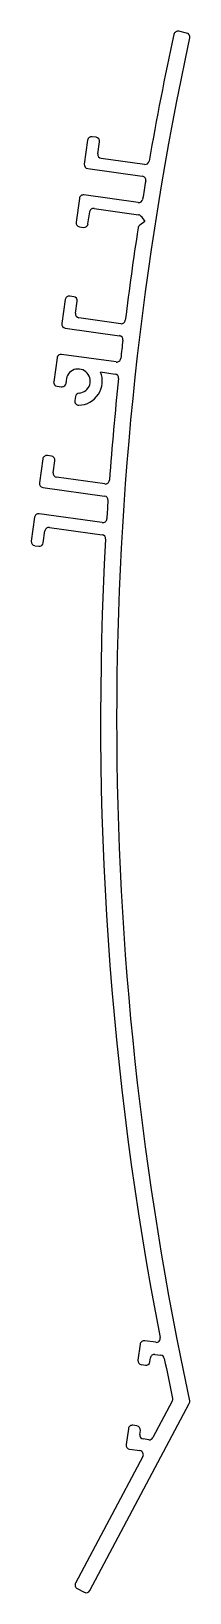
# Model space of a CAD drawing. Extents: x 2168 to 2188, y 2072 to 2266.
import ezdxf

# ---------------------------------------------------------------- set-up
doc = ezdxf.new("R2010")
doc.units = 0
doc.layers.get('0').update_dxf_attribs({"linetype": 'CONTINUOUS'})

msp = doc.modelspace()

# ---------------------------------------------------------------- linework, layer by layer
for p, q in [((2187.13, 2265.94), (2186.15, 2266.15)), ((2174.83, 2252.63), (2174.41, 2249.66)), ((2175.89, 2252.98), (2175.39, 2253.05)), ((2176.1, 2250.93), (2176.31, 2252.42)), ((2181.91, 2249.61), (2176.53, 2250.37)), ((2174.84, 2249.09), (2181.62, 2248.14)), ((2173.81, 2245.4), (2173.4, 2242.43)), ((2181.11, 2244.88), (2174.38, 2245.83)), ((2174.88, 2242.22), (2175.09, 2243.71)), ((2175.65, 2244.13), (2181.15, 2243.36)), ((2181.95, 2242.54), (2181.3, 2242.05)), ((2181.48, 2243.17), (2181.95, 2242.54)), ((2173.82, 2241.86), (2174.32, 2241.79)), ((2172.05, 2232.82), (2171.63, 2229.85)), ((2173.11, 2233.18), (2172.61, 2233.25)), ((2173.32, 2231.13), (2173.53, 2232.61)), ((2172.06, 2229.29), (2178.79, 2228.34)), ((2178.95, 2229.83), (2173.75, 2230.56)), ((2171.03, 2225.59), (2170.62, 2222.62)), ((2178.39, 2225.07), (2171.6, 2226.02)), ((2176.44, 2223.83), (2178.25, 2223.57)), ((2171.04, 2222.06), (2171.54, 2221.99)), ((2171.78, 2222.01), (2171.84, 2222.04)), ((2173.32, 2220.79), (2173.23, 2220.29)), ((2170.33, 2213.37), (2169.83, 2213.44)), ((2169.27, 2213.02), (2168.85, 2210.05)), ((2170.54, 2211.32), (2170.75, 2212.81)), ((2176.98, 2209.92), (2170.97, 2210.76)), ((2169.28, 2209.48), (2176.94, 2208.41)), ((2168.25, 2205.79), (2167.84, 2202.82)), ((2176.65, 2205.11), (2168.82, 2206.21)), ((2169.32, 2202.61), (2169.53, 2204.09)), ((2170.09, 2204.52), (2176.64, 2203.6)), ((2168.26, 2202.25), (2168.76, 2202.18)), ((2181.36, 2103.05), (2181.08, 2101.07)), ((2183.29, 2103.29), (2181.92, 2103.48)), ((2182.57, 2100.86), (2182.64, 2101.36)), ((2183.2, 2101.78), (2183.94, 2101.68)), ((2181.51, 2100.51), (2182.01, 2100.44)), ((2175.1, 2072.44), (2187.46, 2095.67)), ((2185.35, 2095.96), (2182.95, 2091.45)), ((2179.9, 2092.55), (2179.62, 2090.57)), ((2180.96, 2092.91), (2180.46, 2092.98)), ((2181.32, 2091.85), (2181.39, 2092.34)), ((2182.44, 2091.19), (2181.74, 2091.29)), ((2180.05, 2090.01), (2181.33, 2089.83)), ((2181.7, 2089.1), (2173.33, 2073.38)), ((2173.54, 2072.7), (2174.42, 2072.23))]:
    msp.add_line(p, q)
for centre, radius, start, end in [((2186.04, 2265.66), 0.5, 77.7085, 167.7798), ((2187.02, 2265.45), 0.5, 347.78, 77.7085), ((2578.44, 2180.67), 400, 167.78, 192.22), ((2578.44, 2180.67), 402, 167.7798, 170.0662), ((2175.32, 2252.56), 0.5, 82.0097, 172.0097), ((2175.82, 2252.49), 0.5, 352.0097, 82.0097), ((2176.6, 2250.87), 0.5, 172.0097, 262.0097), ((2174.91, 2249.59), 0.5, 172.0097, 262.0097), ((2181.98, 2250.11), 0.5, 262.0097, 350.0662), ((2181.56, 2247.65), 0.5, 350.4223, 82.0097), ((2578.44, 2180.67), 402, 170.4223, 170.7498), ((2174.31, 2245.33), 0.5, 82.0097, 172.0097), ((2181.18, 2245.38), 0.5, 262.0097, 350.7498), ((2175.58, 2243.64), 0.5, 82.0097, 172.0097), ((2181.08, 2242.86), 0.5, 37.0097, 82.0097), ((2173.89, 2242.36), 0.5, 172.0097, 262.0097), ((2174.39, 2242.29), 0.5, 262.0097, 352.0097), ((2578.44, 2180.67), 402, 171.265, 172.9136), ((2181.6, 2241.65), 0.5, 127.0097, 171.265), ((2172.54, 2232.75), 0.5, 82.0097, 172.0097), ((2173.04, 2232.68), 0.5, 352.0097, 82.0097), ((2173.82, 2231.06), 0.5, 172.0097, 262.0097), ((2172.13, 2229.78), 0.5, 172.0097, 262.0097), ((2179.02, 2230.33), 0.5, 262.0097, 352.9136), ((2178.72, 2227.85), 0.5, 353.2696, 82.0097), ((2578.44, 2180.67), 402, 173.2696, 173.5971), ((2171.53, 2225.52), 0.5, 82.0097, 172.0097), ((2178.46, 2225.56), 0.5, 262.0097, 353.5971), ((2173.66, 2222.7), 1.5, 274.5597, 185.6046), ((2173.66, 2222.7), 3, 271.6191, 22.0097), ((2178.18, 2223.08), 0.5, 353.9531, 82.0097), ((2171.11, 2222.55), 0.5, 172.0097, 262.0097), ((2171.61, 2222.48), 0.5, 262.0097, 290.0822), ((2171.67, 2222.51), 0.5, 290.0822, 5.6046), ((2173.81, 2220.71), 0.5, 94.5597, 170.0822), ((2578.44, 2180.67), 402, 173.9531, 175.7633), ((2173.73, 2220.2), 0.5, 170.0822, 271.6191), ((2169.76, 2212.95), 0.5, 82.0097, 172.0097), ((2170.26, 2212.88), 0.5, 352.0097, 82.0097), ((2169.34, 2209.98), 0.5, 172.0097, 262.0097), ((2171.04, 2211.25), 0.5, 172.0097, 262.0097), ((2177.04, 2210.41), 0.5, 262.0097, 355.7633), ((2176.87, 2207.91), 0.5, 356.12, 82.0097), ((2578.44, 2180.67), 402, 176.12, 176.4483), ((2168.75, 2205.72), 0.5, 82.0097, 172.0097), ((2170.02, 2204.02), 0.5, 82.0097, 172.0097), ((2176.72, 2205.61), 0.5, 262.0097, 356.4483), ((2168.33, 2202.75), 0.5, 172.0097, 262.0097), ((2168.83, 2202.68), 0.5, 262.0097, 352.0097), ((2578.44, 2180.67), 402, 176.8053, 191.0134), ((2176.57, 2203.11), 0.5, 356.8053, 82.0097), ((2181.85, 2102.98), 0.5, 82.0856, 172.0856), ((2183.36, 2103.78), 0.5, 262.0856, 11.0134), ((2181.58, 2101), 0.5, 172.0856, 262.0856), ((2183.13, 2101.29), 0.5, 82.0856, 172.0856), ((2183.87, 2101.19), 0.5, 11.39, 82.0856), ((2578.44, 2180.67), 402, 191.39, 192.1156), ((2182.07, 2100.93), 0.5, 262.0856, 352.0856), ((2184.91, 2096.2), 0.5, 331.9774, 12.1156), ((2187.02, 2095.9), 0.5, 331.9774, 12.22), ((2180.39, 2092.48), 0.5, 82.0856, 172.0856), ((2180.89, 2092.41), 0.5, 352.0856, 82.0856), ((2181.81, 2091.78), 0.5, 172.0856, 262.0856), ((2182.51, 2091.68), 0.5, 262.0856, 331.9774), ((2180.12, 2090.5), 0.5, 172.0856, 262.0856), ((2181.26, 2089.33), 0.5, 331.9774, 82.0856), ((2173.77, 2073.14), 0.5, 151.9774, 241.9774), ((2174.66, 2072.67), 0.5, 241.9774, 331.9774)]:
    msp.add_arc(centre, radius, start, end)

doc.saveas('drawing.dxf')
